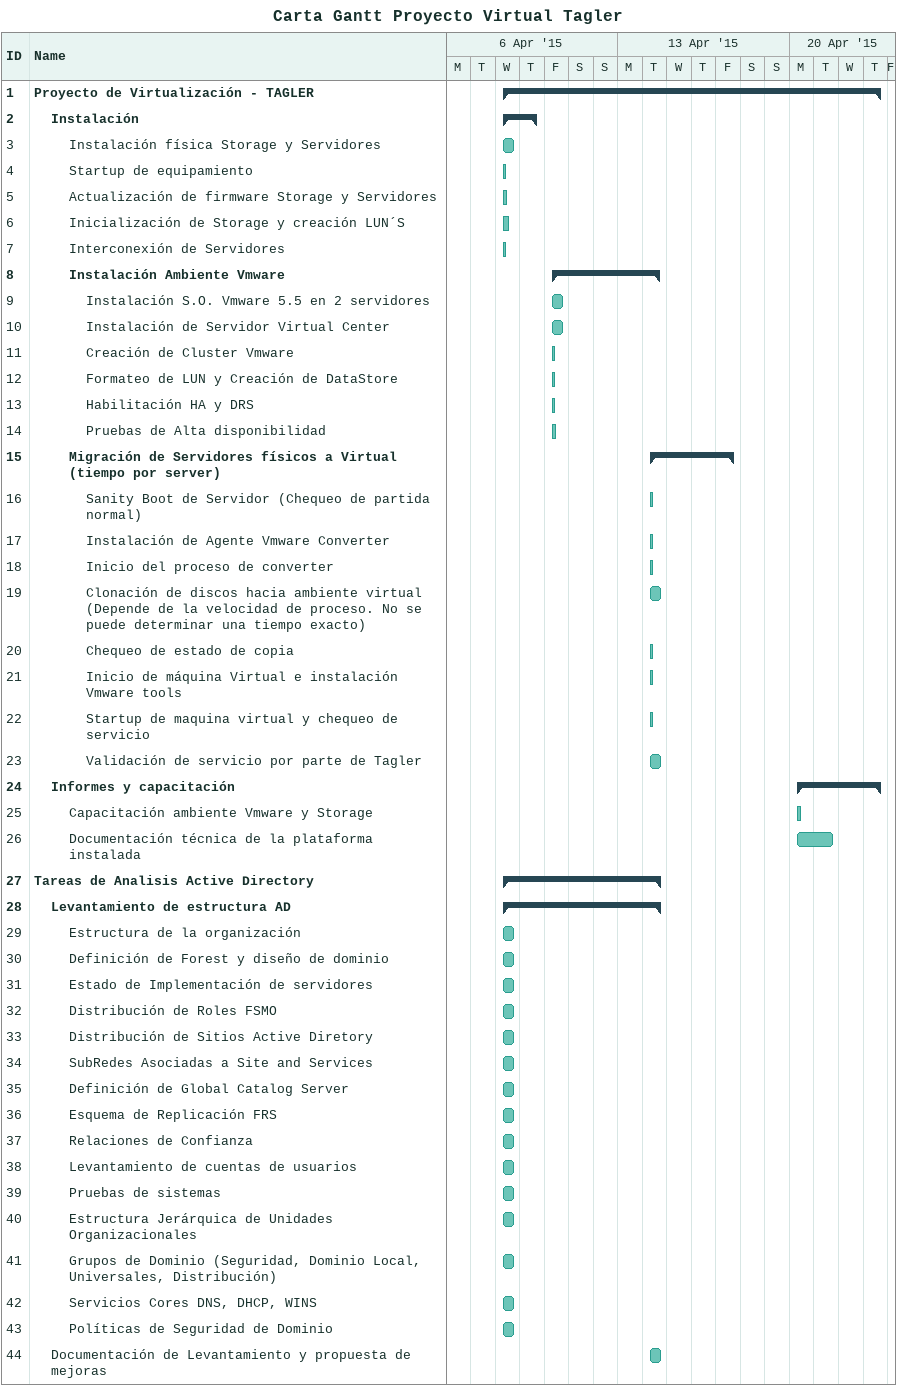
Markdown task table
Carta Gantt Proyecto Virtual Tagler

| ID | Level | Task | Start | Finish |
|---|---|---|---|---|
| 1 | 1 | **Proyecto de Virtualización - TAGLER** | 2015-04-08 | 2015-04-23 |
| 2 | 2 | **Instalación** | 2015-04-08 | 2015-04-09 |
| 3 | 3 | Instalación física Storage y Servidores | 2015-04-08 | 2015-04-08 |
| 4 | 3 | Startup de equipamiento | 2015-04-08 | 2015-04-08 |
| 5 | 3 | Actualización de firmware Storage y Servidores | 2015-04-08 | 2015-04-08 |
| 6 | 3 | Inicialización de Storage y creación LUN´S | 2015-04-08 | 2015-04-08 |
| 7 | 3 | Interconexión de Servidores | 2015-04-08 | 2015-04-08 |
| 8 | 3 | **Instalación Ambiente Vmware** | 2015-04-10 | 2015-04-14 |
| 9 | 4 | Instalación S.O. Vmware 5.5 en 2 servidores | 2015-04-10 | 2015-04-10 |
| 10 | 4 | Instalación de Servidor Virtual Center | 2015-04-10 | 2015-04-10 |
| 11 | 4 | Creación de Cluster Vmware | 2015-04-10 | 2015-04-10 |
| 12 | 4 | Formateo de LUN y Creación de DataStore | 2015-04-10 | 2015-04-10 |
| 13 | 4 | Habilitación HA y DRS | 2015-04-10 | 2015-04-10 |
| 14 | 4 | Pruebas de Alta disponibilidad | 2015-04-10 | 2015-04-10 |
| 15 | 3 | **Migración de Servidores físicos a Virtual (tiempo por server)** | 2015-04-14 | 2015-04-17 |
| 16 | 4 | Sanity Boot de Servidor (Chequeo de partida normal) | 2015-04-14 | 2015-04-14 |
| 17 | 4 | Instalación de Agente Vmware Converter | 2015-04-14 | 2015-04-14 |
| 18 | 4 | Inicio del proceso de converter | 2015-04-14 | 2015-04-14 |
| 19 | 4 | Clonación de discos hacia ambiente virtual (Depende de la velocidad de proceso. No se puede determinar una tiempo exacto) | 2015-04-14 | 2015-04-14 |
| 20 | 4 | Chequeo de estado de copia | 2015-04-14 | 2015-04-14 |
| 21 | 4 | Inicio de máquina Virtual e instalación Vmware tools | 2015-04-14 | 2015-04-14 |
| 22 | 4 | Startup de maquina virtual y chequeo de servicio | 2015-04-14 | 2015-04-14 |
| 23 | 4 | Validación de servicio por parte de Tagler | 2015-04-14 | 2015-04-14 |
| 24 | 2 | **Informes y capacitación** | 2015-04-20 | 2015-04-23 |
| 25 | 3 | Capacitación ambiente Vmware y Storage | 2015-04-20 | 2015-04-20 |
| 26 | 3 | Documentación técnica de la plataforma instalada | 2015-04-20 | 2015-04-21 |
| 27 | 1 | **Tareas de Analisis Active Directory** | 2015-04-08 | 2015-04-14 |
| 28 | 2 | **Levantamiento de estructura AD** | 2015-04-08 | 2015-04-14 |
| 29 | 3 | Estructura de la organización | 2015-04-08 | 2015-04-08 |
| 30 | 3 | Definición de Forest y diseño de dominio | 2015-04-08 | 2015-04-08 |
| 31 | 3 | Estado de Implementación de servidores | 2015-04-08 | 2015-04-08 |
| 32 | 3 | Distribución de Roles FSMO | 2015-04-08 | 2015-04-08 |
| 33 | 3 | Distribución de Sitios Active Diretory | 2015-04-08 | 2015-04-08 |
| 34 | 3 | SubRedes Asociadas a Site and Services | 2015-04-08 | 2015-04-08 |
| 35 | 3 | Definición de Global Catalog Server | 2015-04-08 | 2015-04-08 |
| 36 | 3 | Esquema de Replicación FRS | 2015-04-08 | 2015-04-08 |
| 37 | 3 | Relaciones de Confianza | 2015-04-08 | 2015-04-08 |
| 38 | 3 | Levantamiento de cuentas de usuarios | 2015-04-08 | 2015-04-08 |
| 39 | 3 | Pruebas de sistemas | 2015-04-08 | 2015-04-08 |
| 40 | 3 | Estructura Jerárquica de Unidades Organizacionales | 2015-04-08 | 2015-04-08 |
| 41 | 3 | Grupos de Dominio (Seguridad, Dominio Local, Universales, Distribución) | 2015-04-08 | 2015-04-08 |
| 42 | 3 | Servicios Cores DNS, DHCP, WINS | 2015-04-08 | 2015-04-08 |
| 43 | 3 | Políticas de Seguridad de Dominio | 2015-04-08 | 2015-04-08 |
| 44 | 2 | Documentación de Levantamiento y propuesta de mejoras | 2015-04-14 | 2015-04-14 |
